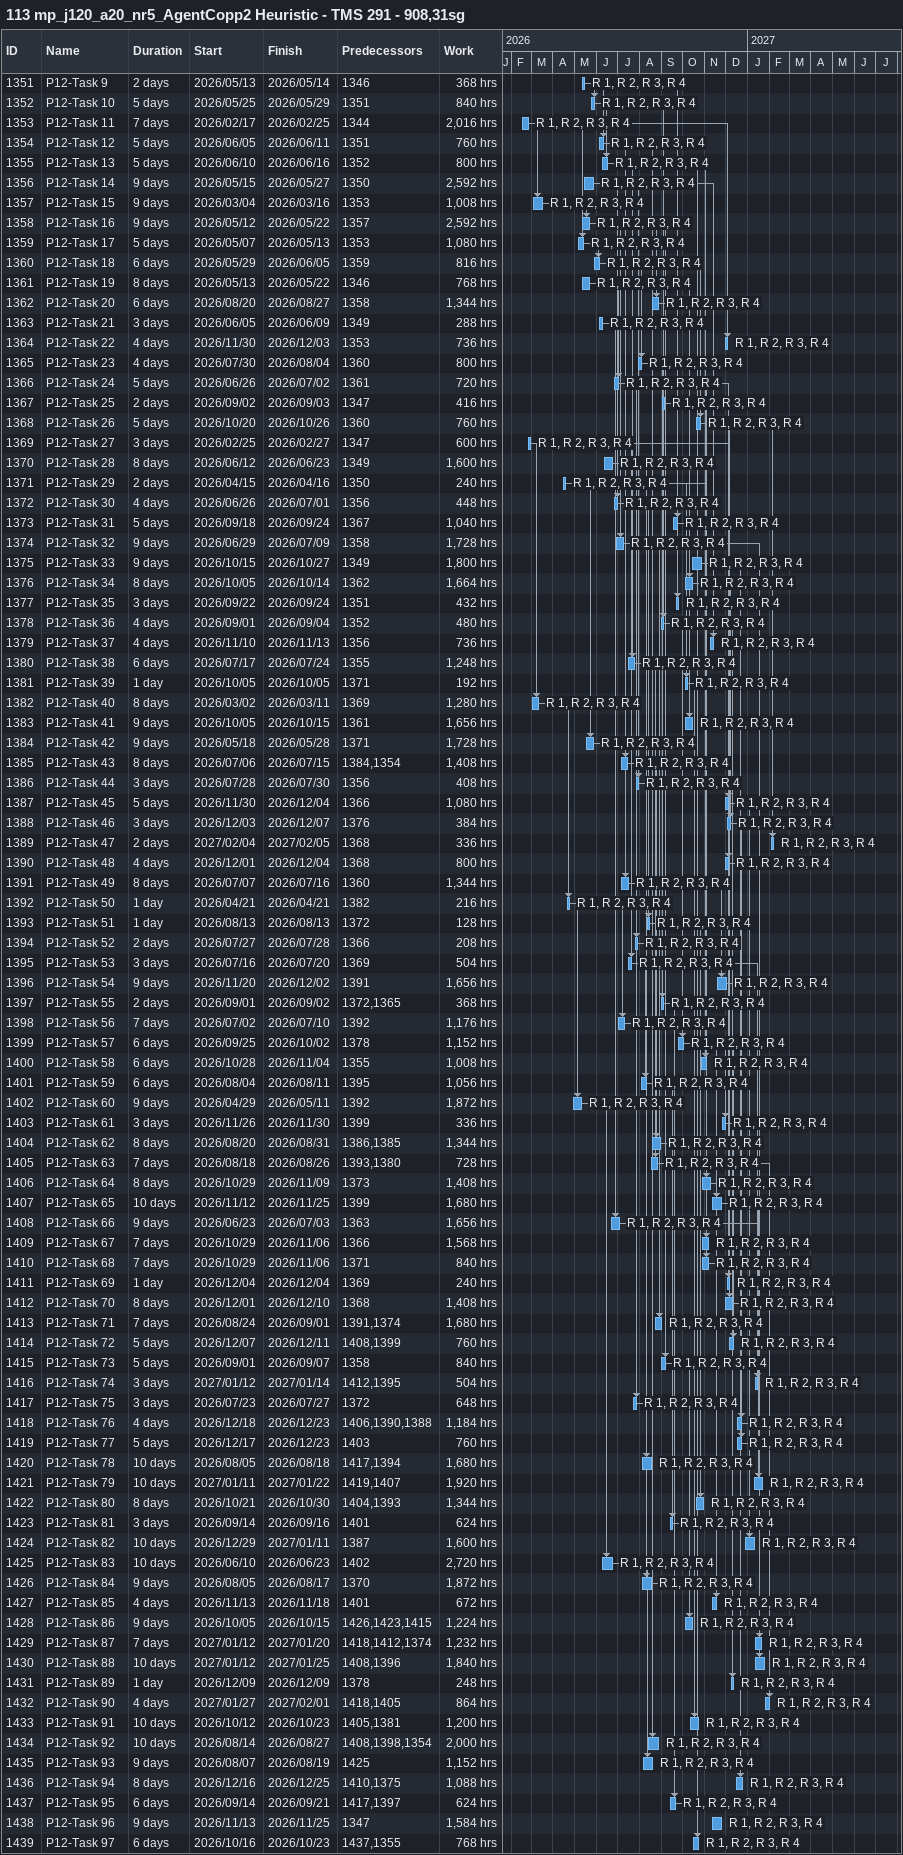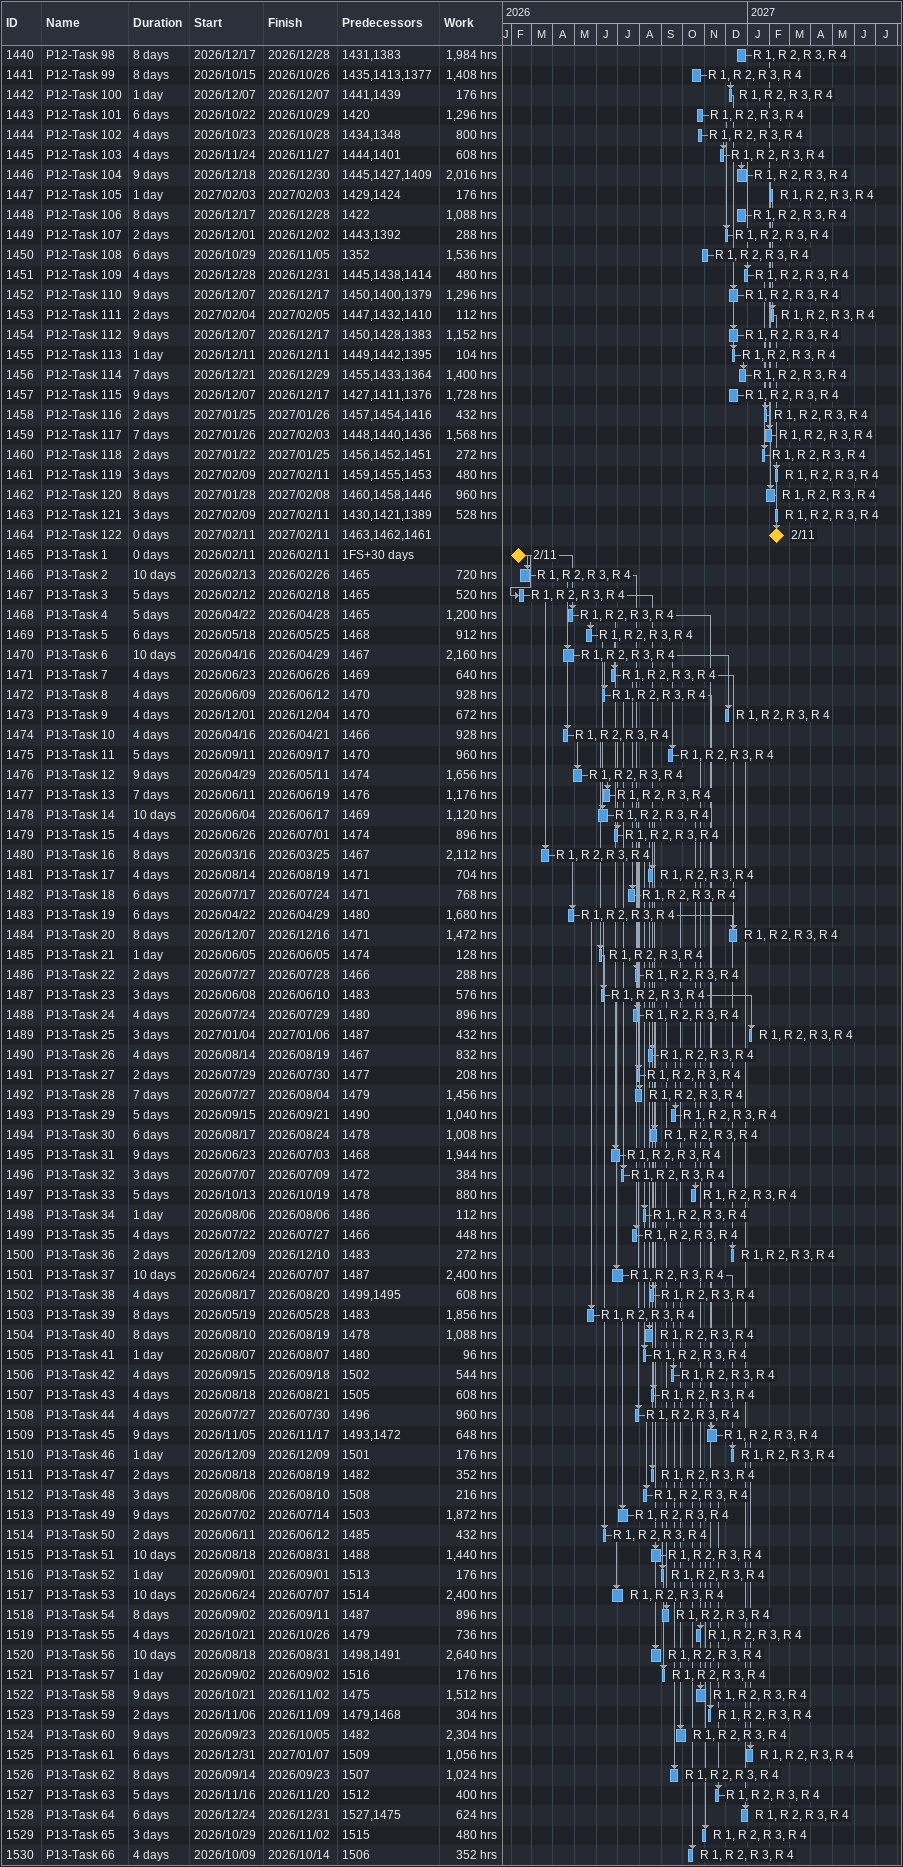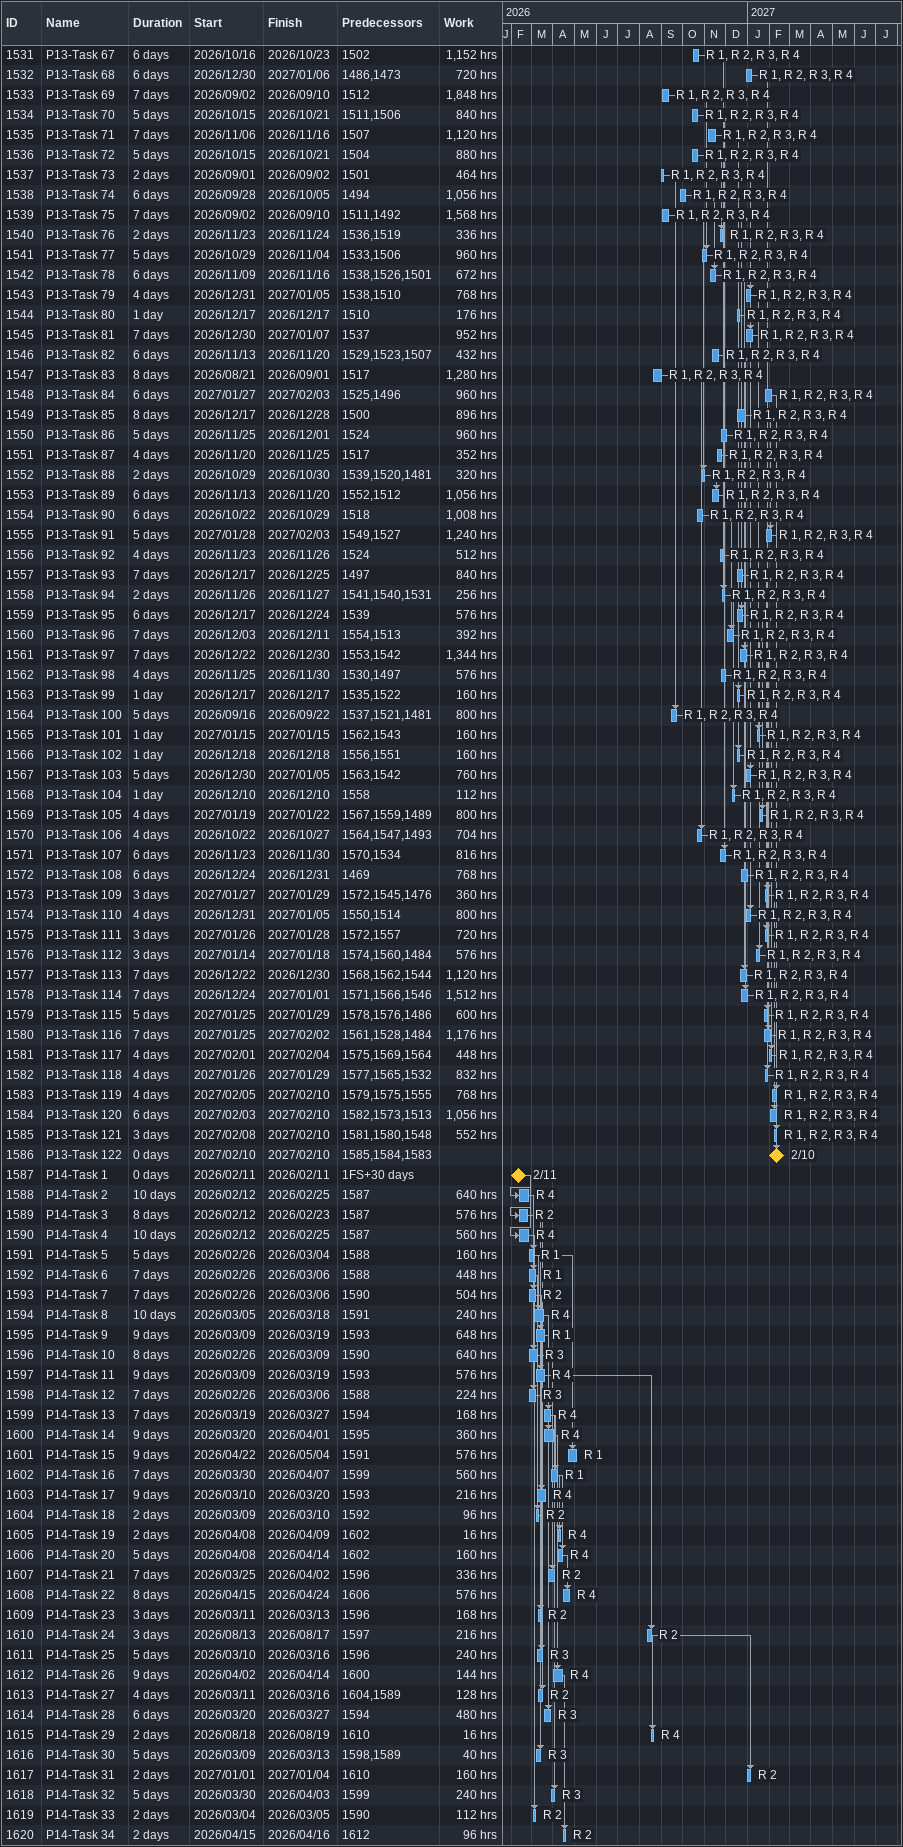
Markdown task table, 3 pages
113 mp_j120_a20_nr5_AgentCopp2 Heuristic - TMS 291 - 908,31sg

| ID | Task | Duration | Start | Finish | Predecessors | Resources | Work (h) |
|---|---|---|---|---|---|---|---|
| 1351 | P12-Task 9 | 2d | 2026-05-13 | 2026-05-14 | 1346 | R 1, R 2, R 3, R 4 | 368 |
| 1352 | P12-Task 10 | 5d | 2026-05-25 | 2026-05-29 | 1351 | R 1, R 2, R 3, R 4 | 840 |
| 1353 | P12-Task 11 | 7d | 2026-02-17 | 2026-02-25 | 1344 | R 1, R 2, R 3, R 4 | 2016 |
| 1354 | P12-Task 12 | 5d | 2026-06-05 | 2026-06-11 | 1351 | R 1, R 2, R 3, R 4 | 760 |
| 1355 | P12-Task 13 | 5d | 2026-06-10 | 2026-06-16 | 1352 | R 1, R 2, R 3, R 4 | 800 |
| 1356 | P12-Task 14 | 9d | 2026-05-15 | 2026-05-27 | 1350 | R 1, R 2, R 3, R 4 | 2592 |
| 1357 | P12-Task 15 | 9d | 2026-03-04 | 2026-03-16 | 1353 | R 1, R 2, R 3, R 4 | 1008 |
| 1358 | P12-Task 16 | 9d | 2026-05-12 | 2026-05-22 | 1357 | R 1, R 2, R 3, R 4 | 2592 |
| 1359 | P12-Task 17 | 5d | 2026-05-07 | 2026-05-13 | 1353 | R 1, R 2, R 3, R 4 | 1080 |
| 1360 | P12-Task 18 | 6d | 2026-05-29 | 2026-06-05 | 1359 | R 1, R 2, R 3, R 4 | 816 |
| 1361 | P12-Task 19 | 8d | 2026-05-13 | 2026-05-22 | 1346 | R 1, R 2, R 3, R 4 | 768 |
| 1362 | P12-Task 20 | 6d | 2026-08-20 | 2026-08-27 | 1358 | R 1, R 2, R 3, R 4 | 1344 |
| 1363 | P12-Task 21 | 3d | 2026-06-05 | 2026-06-09 | 1349 | R 1, R 2, R 3, R 4 | 288 |
| 1364 | P12-Task 22 | 4d | 2026-11-30 | 2026-12-03 | 1353 | R 1, R 2, R 3, R 4 | 736 |
| 1365 | P12-Task 23 | 4d | 2026-07-30 | 2026-08-04 | 1360 | R 1, R 2, R 3, R 4 | 800 |
| 1366 | P12-Task 24 | 5d | 2026-06-26 | 2026-07-02 | 1361 | R 1, R 2, R 3, R 4 | 720 |
| 1367 | P12-Task 25 | 2d | 2026-09-02 | 2026-09-03 | 1347 | R 1, R 2, R 3, R 4 | 416 |
| 1368 | P12-Task 26 | 5d | 2026-10-20 | 2026-10-26 | 1360 | R 1, R 2, R 3, R 4 | 760 |
| 1369 | P12-Task 27 | 3d | 2026-02-25 | 2026-02-27 | 1347 | R 1, R 2, R 3, R 4 | 600 |
| 1370 | P12-Task 28 | 8d | 2026-06-12 | 2026-06-23 | 1349 | R 1, R 2, R 3, R 4 | 1600 |
| 1371 | P12-Task 29 | 2d | 2026-04-15 | 2026-04-16 | 1350 | R 1, R 2, R 3, R 4 | 240 |
| 1372 | P12-Task 30 | 4d | 2026-06-26 | 2026-07-01 | 1356 | R 1, R 2, R 3, R 4 | 448 |
| 1373 | P12-Task 31 | 5d | 2026-09-18 | 2026-09-24 | 1367 | R 1, R 2, R 3, R 4 | 1040 |
| 1374 | P12-Task 32 | 9d | 2026-06-29 | 2026-07-09 | 1358 | R 1, R 2, R 3, R 4 | 1728 |
| 1375 | P12-Task 33 | 9d | 2026-10-15 | 2026-10-27 | 1349 | R 1, R 2, R 3, R 4 | 1800 |
| 1376 | P12-Task 34 | 8d | 2026-10-05 | 2026-10-14 | 1362 | R 1, R 2, R 3, R 4 | 1664 |
| 1377 | P12-Task 35 | 3d | 2026-09-22 | 2026-09-24 | 1351 | R 1, R 2, R 3, R 4 | 432 |
| 1378 | P12-Task 36 | 4d | 2026-09-01 | 2026-09-04 | 1352 | R 1, R 2, R 3, R 4 | 480 |
| 1379 | P12-Task 37 | 4d | 2026-11-10 | 2026-11-13 | 1356 | R 1, R 2, R 3, R 4 | 736 |
| 1380 | P12-Task 38 | 6d | 2026-07-17 | 2026-07-24 | 1355 | R 1, R 2, R 3, R 4 | 1248 |
| 1381 | P12-Task 39 | 1d | 2026-10-05 | 2026-10-05 | 1371 | R 1, R 2, R 3, R 4 | 192 |
| 1382 | P12-Task 40 | 8d | 2026-03-02 | 2026-03-11 | 1369 | R 1, R 2, R 3, R 4 | 1280 |
| 1383 | P12-Task 41 | 9d | 2026-10-05 | 2026-10-15 | 1361 | R 1, R 2, R 3, R 4 | 1656 |
| 1384 | P12-Task 42 | 9d | 2026-05-18 | 2026-05-28 | 1371 | R 1, R 2, R 3, R 4 | 1728 |
| 1385 | P12-Task 43 | 8d | 2026-07-06 | 2026-07-15 | 1384, 1354 | R 1, R 2, R 3, R 4 | 1408 |
| 1386 | P12-Task 44 | 3d | 2026-07-28 | 2026-07-30 | 1356 | R 1, R 2, R 3, R 4 | 408 |
| 1387 | P12-Task 45 | 5d | 2026-11-30 | 2026-12-04 | 1366 | R 1, R 2, R 3, R 4 | 1080 |
| 1388 | P12-Task 46 | 3d | 2026-12-03 | 2026-12-07 | 1376 | R 1, R 2, R 3, R 4 | 384 |
| 1389 | P12-Task 47 | 2d | 2027-02-04 | 2027-02-05 | 1368 | R 1, R 2, R 3, R 4 | 336 |
| 1390 | P12-Task 48 | 4d | 2026-12-01 | 2026-12-04 | 1368 | R 1, R 2, R 3, R 4 | 800 |
| 1391 | P12-Task 49 | 8d | 2026-07-07 | 2026-07-16 | 1360 | R 1, R 2, R 3, R 4 | 1344 |
| 1392 | P12-Task 50 | 1d | 2026-04-21 | 2026-04-21 | 1382 | R 1, R 2, R 3, R 4 | 216 |
| 1393 | P12-Task 51 | 1d | 2026-08-13 | 2026-08-13 | 1372 | R 1, R 2, R 3, R 4 | 128 |
| 1394 | P12-Task 52 | 2d | 2026-07-27 | 2026-07-28 | 1366 | R 1, R 2, R 3, R 4 | 208 |
| 1395 | P12-Task 53 | 3d | 2026-07-16 | 2026-07-20 | 1369 | R 1, R 2, R 3, R 4 | 504 |
| 1396 | P12-Task 54 | 9d | 2026-11-20 | 2026-12-02 | 1391 | R 1, R 2, R 3, R 4 | 1656 |
| 1397 | P12-Task 55 | 2d | 2026-09-01 | 2026-09-02 | 1372, 1365 | R 1, R 2, R 3, R 4 | 368 |
| 1398 | P12-Task 56 | 7d | 2026-07-02 | 2026-07-10 | 1392 | R 1, R 2, R 3, R 4 | 1176 |
| 1399 | P12-Task 57 | 6d | 2026-09-25 | 2026-10-02 | 1378 | R 1, R 2, R 3, R 4 | 1152 |
| 1400 | P12-Task 58 | 6d | 2026-10-28 | 2026-11-04 | 1355 | R 1, R 2, R 3, R 4 | 1008 |
| 1401 | P12-Task 59 | 6d | 2026-08-04 | 2026-08-11 | 1395 | R 1, R 2, R 3, R 4 | 1056 |
| 1402 | P12-Task 60 | 9d | 2026-04-29 | 2026-05-11 | 1392 | R 1, R 2, R 3, R 4 | 1872 |
| 1403 | P12-Task 61 | 3d | 2026-11-26 | 2026-11-30 | 1399 | R 1, R 2, R 3, R 4 | 336 |
| 1404 | P12-Task 62 | 8d | 2026-08-20 | 2026-08-31 | 1386, 1385 | R 1, R 2, R 3, R 4 | 1344 |
| 1405 | P12-Task 63 | 7d | 2026-08-18 | 2026-08-26 | 1393, 1380 | R 1, R 2, R 3, R 4 | 728 |
| 1406 | P12-Task 64 | 8d | 2026-10-29 | 2026-11-09 | 1373 | R 1, R 2, R 3, R 4 | 1408 |
| 1407 | P12-Task 65 | 10d | 2026-11-12 | 2026-11-25 | 1399 | R 1, R 2, R 3, R 4 | 1680 |
| 1408 | P12-Task 66 | 9d | 2026-06-23 | 2026-07-03 | 1363 | R 1, R 2, R 3, R 4 | 1656 |
| 1409 | P12-Task 67 | 7d | 2026-10-29 | 2026-11-06 | 1366 | R 1, R 2, R 3, R 4 | 1568 |
| 1410 | P12-Task 68 | 7d | 2026-10-29 | 2026-11-06 | 1371 | R 1, R 2, R 3, R 4 | 840 |
| 1411 | P12-Task 69 | 1d | 2026-12-04 | 2026-12-04 | 1369 | R 1, R 2, R 3, R 4 | 240 |
| 1412 | P12-Task 70 | 8d | 2026-12-01 | 2026-12-10 | 1368 | R 1, R 2, R 3, R 4 | 1408 |
| 1413 | P12-Task 71 | 7d | 2026-08-24 | 2026-09-01 | 1391, 1374 | R 1, R 2, R 3, R 4 | 1680 |
| 1414 | P12-Task 72 | 5d | 2026-12-07 | 2026-12-11 | 1408, 1399 | R 1, R 2, R 3, R 4 | 760 |
| 1415 | P12-Task 73 | 5d | 2026-09-01 | 2026-09-07 | 1358 | R 1, R 2, R 3, R 4 | 840 |
| 1416 | P12-Task 74 | 3d | 2027-01-12 | 2027-01-14 | 1412, 1395 | R 1, R 2, R 3, R 4 | 504 |
| 1417 | P12-Task 75 | 3d | 2026-07-23 | 2026-07-27 | 1372 | R 1, R 2, R 3, R 4 | 648 |
| 1418 | P12-Task 76 | 4d | 2026-12-18 | 2026-12-23 | 1406, 1390, 1388 | R 1, R 2, R 3, R 4 | 1184 |
| 1419 | P12-Task 77 | 5d | 2026-12-17 | 2026-12-23 | 1403 | R 1, R 2, R 3, R 4 | 760 |
| 1420 | P12-Task 78 | 10d | 2026-08-05 | 2026-08-18 | 1417, 1394 | R 1, R 2, R 3, R 4 | 1680 |
| 1421 | P12-Task 79 | 10d | 2027-01-11 | 2027-01-22 | 1419, 1407 | R 1, R 2, R 3, R 4 | 1920 |
| 1422 | P12-Task 80 | 8d | 2026-10-21 | 2026-10-30 | 1404, 1393 | R 1, R 2, R 3, R 4 | 1344 |
| 1423 | P12-Task 81 | 3d | 2026-09-14 | 2026-09-16 | 1401 | R 1, R 2, R 3, R 4 | 624 |
| 1424 | P12-Task 82 | 10d | 2026-12-29 | 2027-01-11 | 1387 | R 1, R 2, R 3, R 4 | 1600 |
| 1425 | P12-Task 83 | 10d | 2026-06-10 | 2026-06-23 | 1402 | R 1, R 2, R 3, R 4 | 2720 |
| 1426 | P12-Task 84 | 9d | 2026-08-05 | 2026-08-17 | 1370 | R 1, R 2, R 3, R 4 | 1872 |
| 1427 | P12-Task 85 | 4d | 2026-11-13 | 2026-11-18 | 1401 | R 1, R 2, R 3, R 4 | 672 |
| 1428 | P12-Task 86 | 9d | 2026-10-05 | 2026-10-15 | 1426, 1423, 1415 | R 1, R 2, R 3, R 4 | 1224 |
| 1429 | P12-Task 87 | 7d | 2027-01-12 | 2027-01-20 | 1418, 1412, 1374 | R 1, R 2, R 3, R 4 | 1232 |
| 1430 | P12-Task 88 | 10d | 2027-01-12 | 2027-01-25 | 1408, 1396 | R 1, R 2, R 3, R 4 | 1840 |
| 1431 | P12-Task 89 | 1d | 2026-12-09 | 2026-12-09 | 1378 | R 1, R 2, R 3, R 4 | 248 |
| 1432 | P12-Task 90 | 4d | 2027-01-27 | 2027-02-01 | 1418, 1405 | R 1, R 2, R 3, R 4 | 864 |
| 1433 | P12-Task 91 | 10d | 2026-10-12 | 2026-10-23 | 1405, 1381 | R 1, R 2, R 3, R 4 | 1200 |
| 1434 | P12-Task 92 | 10d | 2026-08-14 | 2026-08-27 | 1408, 1398, 1354 | R 1, R 2, R 3, R 4 | 2000 |
| 1435 | P12-Task 93 | 9d | 2026-08-07 | 2026-08-19 | 1425 | R 1, R 2, R 3, R 4 | 1152 |
| 1436 | P12-Task 94 | 8d | 2026-12-16 | 2026-12-25 | 1410, 1375 | R 1, R 2, R 3, R 4 | 1088 |
| 1437 | P12-Task 95 | 6d | 2026-09-14 | 2026-09-21 | 1417, 1397 | R 1, R 2, R 3, R 4 | 624 |
| 1438 | P12-Task 96 | 9d | 2026-11-13 | 2026-11-25 | 1347 | R 1, R 2, R 3, R 4 | 1584 |
| 1439 | P12-Task 97 | 6d | 2026-10-16 | 2026-10-23 | 1437, 1355 | R 1, R 2, R 3, R 4 | 768 |
| 1440 | P12-Task 98 | 8d | 2026-12-17 | 2026-12-28 | 1431, 1383 | R 1, R 2, R 3, R 4 | 1984 |
| 1441 | P12-Task 99 | 8d | 2026-10-15 | 2026-10-26 | 1435, 1413, 1377 | R 1, R 2, R 3, R 4 | 1408 |
| 1442 | P12-Task 100 | 1d | 2026-12-07 | 2026-12-07 | 1441, 1439 | R 1, R 2, R 3, R 4 | 176 |
| 1443 | P12-Task 101 | 6d | 2026-10-22 | 2026-10-29 | 1420 | R 1, R 2, R 3, R 4 | 1296 |
| 1444 | P12-Task 102 | 4d | 2026-10-23 | 2026-10-28 | 1434, 1348 | R 1, R 2, R 3, R 4 | 800 |
| 1445 | P12-Task 103 | 4d | 2026-11-24 | 2026-11-27 | 1444, 1401 | R 1, R 2, R 3, R 4 | 608 |
| 1446 | P12-Task 104 | 9d | 2026-12-18 | 2026-12-30 | 1445, 1427, 1409 | R 1, R 2, R 3, R 4 | 2016 |
| 1447 | P12-Task 105 | 1d | 2027-02-03 | 2027-02-03 | 1429, 1424 | R 1, R 2, R 3, R 4 | 176 |
| 1448 | P12-Task 106 | 8d | 2026-12-17 | 2026-12-28 | 1422 | R 1, R 2, R 3, R 4 | 1088 |
| 1449 | P12-Task 107 | 2d | 2026-12-01 | 2026-12-02 | 1443, 1392 | R 1, R 2, R 3, R 4 | 288 |
| 1450 | P12-Task 108 | 6d | 2026-10-29 | 2026-11-05 | 1352 | R 1, R 2, R 3, R 4 | 1536 |
| 1451 | P12-Task 109 | 4d | 2026-12-28 | 2026-12-31 | 1445, 1438, 1414 | R 1, R 2, R 3, R 4 | 480 |
| 1452 | P12-Task 110 | 9d | 2026-12-07 | 2026-12-17 | 1450, 1400, 1379 | R 1, R 2, R 3, R 4 | 1296 |
| 1453 | P12-Task 111 | 2d | 2027-02-04 | 2027-02-05 | 1447, 1432, 1410 | R 1, R 2, R 3, R 4 | 112 |
| 1454 | P12-Task 112 | 9d | 2026-12-07 | 2026-12-17 | 1450, 1428, 1383 | R 1, R 2, R 3, R 4 | 1152 |
| 1455 | P12-Task 113 | 1d | 2026-12-11 | 2026-12-11 | 1449, 1442, 1395 | R 1, R 2, R 3, R 4 | 104 |
| 1456 | P12-Task 114 | 7d | 2026-12-21 | 2026-12-29 | 1455, 1433, 1364 | R 1, R 2, R 3, R 4 | 1400 |
| 1457 | P12-Task 115 | 9d | 2026-12-07 | 2026-12-17 | 1427, 1411, 1376 | R 1, R 2, R 3, R 4 | 1728 |
| 1458 | P12-Task 116 | 2d | 2027-01-25 | 2027-01-26 | 1457, 1454, 1416 | R 1, R 2, R 3, R 4 | 432 |
| 1459 | P12-Task 117 | 7d | 2027-01-26 | 2027-02-03 | 1448, 1440, 1436 | R 1, R 2, R 3, R 4 | 1568 |
| 1460 | P12-Task 118 | 2d | 2027-01-22 | 2027-01-25 | 1456, 1452, 1451 | R 1, R 2, R 3, R 4 | 272 |
| 1461 | P12-Task 119 | 3d | 2027-02-09 | 2027-02-11 | 1459, 1455, 1453 | R 1, R 2, R 3, R 4 | 480 |
| 1462 | P12-Task 120 | 8d | 2027-01-28 | 2027-02-08 | 1460, 1458, 1446 | R 1, R 2, R 3, R 4 | 960 |
| 1463 | P12-Task 121 | 3d | 2027-02-09 | 2027-02-11 | 1430, 1421, 1389 | R 1, R 2, R 3, R 4 | 528 |
| 1464 | P12-Task 122 | 0d | 2027-02-11 | 2027-02-11 | 1463, 1462, 1461 |  |  |
| 1465 | P13-Task 1 | 0d | 2026-02-11 | 2026-02-11 | 1FS+30d |  |  |
| 1466 | P13-Task 2 | 10d | 2026-02-13 | 2026-02-26 | 1465 | R 1, R 2, R 3, R 4 | 720 |
| 1467 | P13-Task 3 | 5d | 2026-02-12 | 2026-02-18 | 1465 | R 1, R 2, R 3, R 4 | 520 |
| 1468 | P13-Task 4 | 5d | 2026-04-22 | 2026-04-28 | 1465 | R 1, R 2, R 3, R 4 | 1200 |
| 1469 | P13-Task 5 | 6d | 2026-05-18 | 2026-05-25 | 1468 | R 1, R 2, R 3, R 4 | 912 |
| 1470 | P13-Task 6 | 10d | 2026-04-16 | 2026-04-29 | 1467 | R 1, R 2, R 3, R 4 | 2160 |
| 1471 | P13-Task 7 | 4d | 2026-06-23 | 2026-06-26 | 1469 | R 1, R 2, R 3, R 4 | 640 |
| 1472 | P13-Task 8 | 4d | 2026-06-09 | 2026-06-12 | 1470 | R 1, R 2, R 3, R 4 | 928 |
| 1473 | P13-Task 9 | 4d | 2026-12-01 | 2026-12-04 | 1470 | R 1, R 2, R 3, R 4 | 672 |
| 1474 | P13-Task 10 | 4d | 2026-04-16 | 2026-04-21 | 1466 | R 1, R 2, R 3, R 4 | 928 |
| 1475 | P13-Task 11 | 5d | 2026-09-11 | 2026-09-17 | 1470 | R 1, R 2, R 3, R 4 | 960 |
| 1476 | P13-Task 12 | 9d | 2026-04-29 | 2026-05-11 | 1474 | R 1, R 2, R 3, R 4 | 1656 |
| 1477 | P13-Task 13 | 7d | 2026-06-11 | 2026-06-19 | 1476 | R 1, R 2, R 3, R 4 | 1176 |
| 1478 | P13-Task 14 | 10d | 2026-06-04 | 2026-06-17 | 1469 | R 1, R 2, R 3, R 4 | 1120 |
| 1479 | P13-Task 15 | 4d | 2026-06-26 | 2026-07-01 | 1474 | R 1, R 2, R 3, R 4 | 896 |
| 1480 | P13-Task 16 | 8d | 2026-03-16 | 2026-03-25 | 1467 | R 1, R 2, R 3, R 4 | 2112 |
| 1481 | P13-Task 17 | 4d | 2026-08-14 | 2026-08-19 | 1471 | R 1, R 2, R 3, R 4 | 704 |
| 1482 | P13-Task 18 | 6d | 2026-07-17 | 2026-07-24 | 1471 | R 1, R 2, R 3, R 4 | 768 |
| 1483 | P13-Task 19 | 6d | 2026-04-22 | 2026-04-29 | 1480 | R 1, R 2, R 3, R 4 | 1680 |
| 1484 | P13-Task 20 | 8d | 2026-12-07 | 2026-12-16 | 1471 | R 1, R 2, R 3, R 4 | 1472 |
| 1485 | P13-Task 21 | 1d | 2026-06-05 | 2026-06-05 | 1474 | R 1, R 2, R 3, R 4 | 128 |
| 1486 | P13-Task 22 | 2d | 2026-07-27 | 2026-07-28 | 1466 | R 1, R 2, R 3, R 4 | 288 |
| 1487 | P13-Task 23 | 3d | 2026-06-08 | 2026-06-10 | 1483 | R 1, R 2, R 3, R 4 | 576 |
| 1488 | P13-Task 24 | 4d | 2026-07-24 | 2026-07-29 | 1480 | R 1, R 2, R 3, R 4 | 896 |
| 1489 | P13-Task 25 | 3d | 2027-01-04 | 2027-01-06 | 1487 | R 1, R 2, R 3, R 4 | 432 |
| 1490 | P13-Task 26 | 4d | 2026-08-14 | 2026-08-19 | 1467 | R 1, R 2, R 3, R 4 | 832 |
| 1491 | P13-Task 27 | 2d | 2026-07-29 | 2026-07-30 | 1477 | R 1, R 2, R 3, R 4 | 208 |
| 1492 | P13-Task 28 | 7d | 2026-07-27 | 2026-08-04 | 1479 | R 1, R 2, R 3, R 4 | 1456 |
| 1493 | P13-Task 29 | 5d | 2026-09-15 | 2026-09-21 | 1490 | R 1, R 2, R 3, R 4 | 1040 |
| 1494 | P13-Task 30 | 6d | 2026-08-17 | 2026-08-24 | 1478 | R 1, R 2, R 3, R 4 | 1008 |
| 1495 | P13-Task 31 | 9d | 2026-06-23 | 2026-07-03 | 1468 | R 1, R 2, R 3, R 4 | 1944 |
| 1496 | P13-Task 32 | 3d | 2026-07-07 | 2026-07-09 | 1472 | R 1, R 2, R 3, R 4 | 384 |
| 1497 | P13-Task 33 | 5d | 2026-10-13 | 2026-10-19 | 1478 | R 1, R 2, R 3, R 4 | 880 |
| 1498 | P13-Task 34 | 1d | 2026-08-06 | 2026-08-06 | 1486 | R 1, R 2, R 3, R 4 | 112 |
| 1499 | P13-Task 35 | 4d | 2026-07-22 | 2026-07-27 | 1466 | R 1, R 2, R 3, R 4 | 448 |
| 1500 | P13-Task 36 | 2d | 2026-12-09 | 2026-12-10 | 1483 | R 1, R 2, R 3, R 4 | 272 |
| 1501 | P13-Task 37 | 10d | 2026-06-24 | 2026-07-07 | 1487 | R 1, R 2, R 3, R 4 | 2400 |
| 1502 | P13-Task 38 | 4d | 2026-08-17 | 2026-08-20 | 1499, 1495 | R 1, R 2, R 3, R 4 | 608 |
| 1503 | P13-Task 39 | 8d | 2026-05-19 | 2026-05-28 | 1483 | R 1, R 2, R 3, R 4 | 1856 |
| 1504 | P13-Task 40 | 8d | 2026-08-10 | 2026-08-19 | 1478 | R 1, R 2, R 3, R 4 | 1088 |
| 1505 | P13-Task 41 | 1d | 2026-08-07 | 2026-08-07 | 1480 | R 1, R 2, R 3, R 4 | 96 |
| 1506 | P13-Task 42 | 4d | 2026-09-15 | 2026-09-18 | 1502 | R 1, R 2, R 3, R 4 | 544 |
| 1507 | P13-Task 43 | 4d | 2026-08-18 | 2026-08-21 | 1505 | R 1, R 2, R 3, R 4 | 608 |
| 1508 | P13-Task 44 | 4d | 2026-07-27 | 2026-07-30 | 1496 | R 1, R 2, R 3, R 4 | 960 |
| 1509 | P13-Task 45 | 9d | 2026-11-05 | 2026-11-17 | 1493, 1472 | R 1, R 2, R 3, R 4 | 648 |
| 1510 | P13-Task 46 | 1d | 2026-12-09 | 2026-12-09 | 1501 | R 1, R 2, R 3, R 4 | 176 |
| 1511 | P13-Task 47 | 2d | 2026-08-18 | 2026-08-19 | 1482 | R 1, R 2, R 3, R 4 | 352 |
| 1512 | P13-Task 48 | 3d | 2026-08-06 | 2026-08-10 | 1508 | R 1, R 2, R 3, R 4 | 216 |
| 1513 | P13-Task 49 | 9d | 2026-07-02 | 2026-07-14 | 1503 | R 1, R 2, R 3, R 4 | 1872 |
| 1514 | P13-Task 50 | 2d | 2026-06-11 | 2026-06-12 | 1485 | R 1, R 2, R 3, R 4 | 432 |
| 1515 | P13-Task 51 | 10d | 2026-08-18 | 2026-08-31 | 1488 | R 1, R 2, R 3, R 4 | 1440 |
| 1516 | P13-Task 52 | 1d | 2026-09-01 | 2026-09-01 | 1513 | R 1, R 2, R 3, R 4 | 176 |
| 1517 | P13-Task 53 | 10d | 2026-06-24 | 2026-07-07 | 1514 | R 1, R 2, R 3, R 4 | 2400 |
| 1518 | P13-Task 54 | 8d | 2026-09-02 | 2026-09-11 | 1487 | R 1, R 2, R 3, R 4 | 896 |
| 1519 | P13-Task 55 | 4d | 2026-10-21 | 2026-10-26 | 1479 | R 1, R 2, R 3, R 4 | 736 |
| 1520 | P13-Task 56 | 10d | 2026-08-18 | 2026-08-31 | 1498, 1491 | R 1, R 2, R 3, R 4 | 2640 |
| 1521 | P13-Task 57 | 1d | 2026-09-02 | 2026-09-02 | 1516 | R 1, R 2, R 3, R 4 | 176 |
| 1522 | P13-Task 58 | 9d | 2026-10-21 | 2026-11-02 | 1475 | R 1, R 2, R 3, R 4 | 1512 |
| 1523 | P13-Task 59 | 2d | 2026-11-06 | 2026-11-09 | 1479, 1468 | R 1, R 2, R 3, R 4 | 304 |
| 1524 | P13-Task 60 | 9d | 2026-09-23 | 2026-10-05 | 1482 | R 1, R 2, R 3, R 4 | 2304 |
| 1525 | P13-Task 61 | 6d | 2026-12-31 | 2027-01-07 | 1509 | R 1, R 2, R 3, R 4 | 1056 |
| 1526 | P13-Task 62 | 8d | 2026-09-14 | 2026-09-23 | 1507 | R 1, R 2, R 3, R 4 | 1024 |
| 1527 | P13-Task 63 | 5d | 2026-11-16 | 2026-11-20 | 1512 | R 1, R 2, R 3, R 4 | 400 |
| 1528 | P13-Task 64 | 6d | 2026-12-24 | 2026-12-31 | 1527, 1475 | R 1, R 2, R 3, R 4 | 624 |
| 1529 | P13-Task 65 | 3d | 2026-10-29 | 2026-11-02 | 1515 | R 1, R 2, R 3, R 4 | 480 |
| 1530 | P13-Task 66 | 4d | 2026-10-09 | 2026-10-14 | 1506 | R 1, R 2, R 3, R 4 | 352 |
| 1531 | P13-Task 67 | 6d | 2026-10-16 | 2026-10-23 | 1502 | R 1, R 2, R 3, R 4 | 1152 |
| 1532 | P13-Task 68 | 6d | 2026-12-30 | 2027-01-06 | 1486, 1473 | R 1, R 2, R 3, R 4 | 720 |
| 1533 | P13-Task 69 | 7d | 2026-09-02 | 2026-09-10 | 1512 | R 1, R 2, R 3, R 4 | 1848 |
| 1534 | P13-Task 70 | 5d | 2026-10-15 | 2026-10-21 | 1511, 1506 | R 1, R 2, R 3, R 4 | 840 |
| 1535 | P13-Task 71 | 7d | 2026-11-06 | 2026-11-16 | 1507 | R 1, R 2, R 3, R 4 | 1120 |
| 1536 | P13-Task 72 | 5d | 2026-10-15 | 2026-10-21 | 1504 | R 1, R 2, R 3, R 4 | 880 |
| 1537 | P13-Task 73 | 2d | 2026-09-01 | 2026-09-02 | 1501 | R 1, R 2, R 3, R 4 | 464 |
| 1538 | P13-Task 74 | 6d | 2026-09-28 | 2026-10-05 | 1494 | R 1, R 2, R 3, R 4 | 1056 |
| 1539 | P13-Task 75 | 7d | 2026-09-02 | 2026-09-10 | 1511, 1492 | R 1, R 2, R 3, R 4 | 1568 |
| 1540 | P13-Task 76 | 2d | 2026-11-23 | 2026-11-24 | 1536, 1519 | R 1, R 2, R 3, R 4 | 336 |
| 1541 | P13-Task 77 | 5d | 2026-10-29 | 2026-11-04 | 1533, 1506 | R 1, R 2, R 3, R 4 | 960 |
| 1542 | P13-Task 78 | 6d | 2026-11-09 | 2026-11-16 | 1538, 1526, 1501 | R 1, R 2, R 3, R 4 | 672 |
| 1543 | P13-Task 79 | 4d | 2026-12-31 | 2027-01-05 | 1538, 1510 | R 1, R 2, R 3, R 4 | 768 |
| 1544 | P13-Task 80 | 1d | 2026-12-17 | 2026-12-17 | 1510 | R 1, R 2, R 3, R 4 | 176 |
| 1545 | P13-Task 81 | 7d | 2026-12-30 | 2027-01-07 | 1537 | R 1, R 2, R 3, R 4 | 952 |
| 1546 | P13-Task 82 | 6d | 2026-11-13 | 2026-11-20 | 1529, 1523, 1507 | R 1, R 2, R 3, R 4 | 432 |
| 1547 | P13-Task 83 | 8d | 2026-08-21 | 2026-09-01 | 1517 | R 1, R 2, R 3, R 4 | 1280 |
| 1548 | P13-Task 84 | 6d | 2027-01-27 | 2027-02-03 | 1525, 1496 | R 1, R 2, R 3, R 4 | 960 |
| 1549 | P13-Task 85 | 8d | 2026-12-17 | 2026-12-28 | 1500 | R 1, R 2, R 3, R 4 | 896 |
| 1550 | P13-Task 86 | 5d | 2026-11-25 | 2026-12-01 | 1524 | R 1, R 2, R 3, R 4 | 960 |
| 1551 | P13-Task 87 | 4d | 2026-11-20 | 2026-11-25 | 1517 | R 1, R 2, R 3, R 4 | 352 |
| 1552 | P13-Task 88 | 2d | 2026-10-29 | 2026-10-30 | 1539, 1520, 1481 | R 1, R 2, R 3, R 4 | 320 |
| 1553 | P13-Task 89 | 6d | 2026-11-13 | 2026-11-20 | 1552, 1512 | R 1, R 2, R 3, R 4 | 1056 |
| 1554 | P13-Task 90 | 6d | 2026-10-22 | 2026-10-29 | 1518 | R 1, R 2, R 3, R 4 | 1008 |
| 1555 | P13-Task 91 | 5d | 2027-01-28 | 2027-02-03 | 1549, 1527 | R 1, R 2, R 3, R 4 | 1240 |
| 1556 | P13-Task 92 | 4d | 2026-11-23 | 2026-11-26 | 1524 | R 1, R 2, R 3, R 4 | 512 |
| 1557 | P13-Task 93 | 7d | 2026-12-17 | 2026-12-25 | 1497 | R 1, R 2, R 3, R 4 | 840 |
| 1558 | P13-Task 94 | 2d | 2026-11-26 | 2026-11-27 | 1541, 1540, 1531 | R 1, R 2, R 3, R 4 | 256 |
| 1559 | P13-Task 95 | 6d | 2026-12-17 | 2026-12-24 | 1539 | R 1, R 2, R 3, R 4 | 576 |
| 1560 | P13-Task 96 | 7d | 2026-12-03 | 2026-12-11 | 1554, 1513 | R 1, R 2, R 3, R 4 | 392 |
| 1561 | P13-Task 97 | 7d | 2026-12-22 | 2026-12-30 | 1553, 1542 | R 1, R 2, R 3, R 4 | 1344 |
| 1562 | P13-Task 98 | 4d | 2026-11-25 | 2026-11-30 | 1530, 1497 | R 1, R 2, R 3, R 4 | 576 |
| 1563 | P13-Task 99 | 1d | 2026-12-17 | 2026-12-17 | 1535, 1522 | R 1, R 2, R 3, R 4 | 160 |
| 1564 | P13-Task 100 | 5d | 2026-09-16 | 2026-09-22 | 1537, 1521, 1481 | R 1, R 2, R 3, R 4 | 800 |
| 1565 | P13-Task 101 | 1d | 2027-01-15 | 2027-01-15 | 1562, 1543 | R 1, R 2, R 3, R 4 | 160 |
| 1566 | P13-Task 102 | 1d | 2026-12-18 | 2026-12-18 | 1556, 1551 | R 1, R 2, R 3, R 4 | 160 |
| 1567 | P13-Task 103 | 5d | 2026-12-30 | 2027-01-05 | 1563, 1542 | R 1, R 2, R 3, R 4 | 760 |
| 1568 | P13-Task 104 | 1d | 2026-12-10 | 2026-12-10 | 1558 | R 1, R 2, R 3, R 4 | 112 |
| 1569 | P13-Task 105 | 4d | 2027-01-19 | 2027-01-22 | 1567, 1559, 1489 | R 1, R 2, R 3, R 4 | 800 |
| 1570 | P13-Task 106 | 4d | 2026-10-22 | 2026-10-27 | 1564, 1547, 1493 | R 1, R 2, R 3, R 4 | 704 |
| 1571 | P13-Task 107 | 6d | 2026-11-23 | 2026-11-30 | 1570, 1534 | R 1, R 2, R 3, R 4 | 816 |
| 1572 | P13-Task 108 | 6d | 2026-12-24 | 2026-12-31 | 1469 | R 1, R 2, R 3, R 4 | 768 |
| 1573 | P13-Task 109 | 3d | 2027-01-27 | 2027-01-29 | 1572, 1545, 1476 | R 1, R 2, R 3, R 4 | 360 |
| 1574 | P13-Task 110 | 4d | 2026-12-31 | 2027-01-05 | 1550, 1514 | R 1, R 2, R 3, R 4 | 800 |
| 1575 | P13-Task 111 | 3d | 2027-01-26 | 2027-01-28 | 1572, 1557 | R 1, R 2, R 3, R 4 | 720 |
| 1576 | P13-Task 112 | 3d | 2027-01-14 | 2027-01-18 | 1574, 1560, 1484 | R 1, R 2, R 3, R 4 | 576 |
| 1577 | P13-Task 113 | 7d | 2026-12-22 | 2026-12-30 | 1568, 1562, 1544 | R 1, R 2, R 3, R 4 | 1120 |
| 1578 | P13-Task 114 | 7d | 2026-12-24 | 2027-01-01 | 1571, 1566, 1546 | R 1, R 2, R 3, R 4 | 1512 |
| 1579 | P13-Task 115 | 5d | 2027-01-25 | 2027-01-29 | 1578, 1576, 1486 | R 1, R 2, R 3, R 4 | 600 |
| 1580 | P13-Task 116 | 7d | 2027-01-25 | 2027-02-02 | 1561, 1528, 1484 | R 1, R 2, R 3, R 4 | 1176 |
| 1581 | P13-Task 117 | 4d | 2027-02-01 | 2027-02-04 | 1575, 1569, 1564 | R 1, R 2, R 3, R 4 | 448 |
| 1582 | P13-Task 118 | 4d | 2027-01-26 | 2027-01-29 | 1577, 1565, 1532 | R 1, R 2, R 3, R 4 | 832 |
| 1583 | P13-Task 119 | 4d | 2027-02-05 | 2027-02-10 | 1579, 1575, 1555 | R 1, R 2, R 3, R 4 | 768 |
| 1584 | P13-Task 120 | 6d | 2027-02-03 | 2027-02-10 | 1582, 1573, 1513 | R 1, R 2, R 3, R 4 | 1056 |
| 1585 | P13-Task 121 | 3d | 2027-02-08 | 2027-02-10 | 1581, 1580, 1548 | R 1, R 2, R 3, R 4 | 552 |
| 1586 | P13-Task 122 | 0d | 2027-02-10 | 2027-02-10 | 1585, 1584, 1583 |  |  |
| 1587 | P14-Task 1 | 0d | 2026-02-11 | 2026-02-11 | 1FS+30d |  |  |
| 1588 | P14-Task 2 | 10d | 2026-02-12 | 2026-02-25 | 1587 | R 4 | 640 |
| 1589 | P14-Task 3 | 8d | 2026-02-12 | 2026-02-23 | 1587 | R 2 | 576 |
| 1590 | P14-Task 4 | 10d | 2026-02-12 | 2026-02-25 | 1587 | R 4 | 560 |
| 1591 | P14-Task 5 | 5d | 2026-02-26 | 2026-03-04 | 1588 | R 1 | 160 |
| 1592 | P14-Task 6 | 7d | 2026-02-26 | 2026-03-06 | 1588 | R 1 | 448 |
| 1593 | P14-Task 7 | 7d | 2026-02-26 | 2026-03-06 | 1590 | R 2 | 504 |
| 1594 | P14-Task 8 | 10d | 2026-03-05 | 2026-03-18 | 1591 | R 4 | 240 |
| 1595 | P14-Task 9 | 9d | 2026-03-09 | 2026-03-19 | 1593 | R 1 | 648 |
| 1596 | P14-Task 10 | 8d | 2026-02-26 | 2026-03-09 | 1590 | R 3 | 640 |
| 1597 | P14-Task 11 | 9d | 2026-03-09 | 2026-03-19 | 1593 | R 4 | 576 |
| 1598 | P14-Task 12 | 7d | 2026-02-26 | 2026-03-06 | 1588 | R 3 | 224 |
| 1599 | P14-Task 13 | 7d | 2026-03-19 | 2026-03-27 | 1594 | R 4 | 168 |
| 1600 | P14-Task 14 | 9d | 2026-03-20 | 2026-04-01 | 1595 | R 4 | 360 |
| 1601 | P14-Task 15 | 9d | 2026-04-22 | 2026-05-04 | 1591 | R 1 | 576 |
| 1602 | P14-Task 16 | 7d | 2026-03-30 | 2026-04-07 | 1599 | R 1 | 560 |
| 1603 | P14-Task 17 | 9d | 2026-03-10 | 2026-03-20 | 1593 | R 4 | 216 |
| 1604 | P14-Task 18 | 2d | 2026-03-09 | 2026-03-10 | 1592 | R 2 | 96 |
| 1605 | P14-Task 19 | 2d | 2026-04-08 | 2026-04-09 | 1602 | R 4 | 16 |
| 1606 | P14-Task 20 | 5d | 2026-04-08 | 2026-04-14 | 1602 | R 4 | 160 |
| 1607 | P14-Task 21 | 7d | 2026-03-25 | 2026-04-02 | 1596 | R 2 | 336 |
| 1608 | P14-Task 22 | 8d | 2026-04-15 | 2026-04-24 | 1606 | R 4 | 576 |
| 1609 | P14-Task 23 | 3d | 2026-03-11 | 2026-03-13 | 1596 | R 2 | 168 |
| 1610 | P14-Task 24 | 3d | 2026-08-13 | 2026-08-17 | 1597 | R 2 | 216 |
| 1611 | P14-Task 25 | 5d | 2026-03-10 | 2026-03-16 | 1596 | R 3 | 240 |
| 1612 | P14-Task 26 | 9d | 2026-04-02 | 2026-04-14 | 1600 | R 4 | 144 |
| 1613 | P14-Task 27 | 4d | 2026-03-11 | 2026-03-16 | 1604, 1589 | R 2 | 128 |
| 1614 | P14-Task 28 | 6d | 2026-03-20 | 2026-03-27 | 1594 | R 3 | 480 |
| 1615 | P14-Task 29 | 2d | 2026-08-18 | 2026-08-19 | 1610 | R 4 | 16 |
| 1616 | P14-Task 30 | 5d | 2026-03-09 | 2026-03-13 | 1598, 1589 | R 3 | 40 |
| 1617 | P14-Task 31 | 2d | 2027-01-01 | 2027-01-04 | 1610 | R 2 | 160 |
| 1618 | P14-Task 32 | 5d | 2026-03-30 | 2026-04-03 | 1599 | R 3 | 240 |
| 1619 | P14-Task 33 | 2d | 2026-03-04 | 2026-03-05 | 1590 | R 2 | 112 |
| 1620 | P14-Task 34 | 2d | 2026-04-15 | 2026-04-16 | 1612 | R 2 | 96 |
